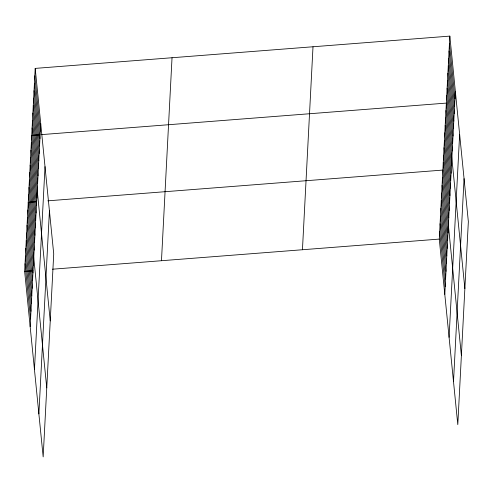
<?xml version="1.0" encoding="UTF-8"?>
<svg xmlns="http://www.w3.org/2000/svg" width="493" height="493" viewBox="0 0 493 493"><rect width="100%" height="100%" fill="white"/><g stroke="black" fill="none" stroke-linecap="round" stroke-linejoin="round"><path stroke-width="0.74" d="M35.206 68.391L53.725 253.913L43.168 456.888L24.65 271.366L35.206 68.391L449.832 36.112L468.35 221.634L457.794 424.609L439.275 239.087L449.832 36.112M30.165 326.637L40.722 123.663M34.455 369.621L45.011 166.646M38.879 413.904L49.429 210.93M161.476 260.711L172.032 57.736M302.449 249.735L313.006 46.761M444.797 294.352L455.347 91.378M449.086 337.335L459.636 134.361M453.505 381.625L464.061 178.651M39.988 134.731L31.718 135.372L50.237 320.9M41.492 134.614L446.35 103.092L464.868 288.615M36.507 201.711L28.237 202.358L46.755 387.88M47.784 200.836L442.868 170.073L461.386 355.595M24.65 271.366L32.92 270.725M52.468 269.203L439.275 239.087M449.443 43.55L454.959 98.822M449.061 50.995L454.577 106.266M448.673 58.439L454.189 113.704M448.285 65.877L453.8 121.149M447.897 73.321L453.412 128.593M447.508 80.766L453.03 136.031M447.126 88.204L452.642 143.475M446.738 95.648L452.254 150.92M445.962 110.537L451.477 165.802M445.573 117.975L451.095 173.246M445.191 125.419L450.707 180.691M444.803 132.863L450.319 188.129M444.415 140.302L449.93 195.573M444.027 147.746L449.542 203.017M443.638 155.19L449.16 210.456M443.256 162.628L448.772 217.9M442.467 177.739L447.983 233.01M442.067 185.411L447.589 240.676M441.673 193.077L447.188 248.349M441.272 200.743L446.787 256.015M440.871 208.416L446.387 263.681M440.477 216.082L445.992 271.347M440.076 223.748L445.592 279.02M439.676 231.414L445.191 286.686M34.818 75.836L40.334 131.101M34.43 83.274L39.945 138.545M34.042 90.718L39.557 145.99M33.653 98.162L39.175 153.428M33.271 105.607L38.787 160.872M32.883 113.045L38.399 168.316M32.495 120.489L38.01 175.761M32.107 127.933L37.622 183.199M31.336 142.816L36.852 198.087M30.948 150.26L36.464 205.526M30.56 157.698L36.075 212.97M30.172 165.143L35.687 220.414M29.783 172.587L35.305 227.852M29.401 180.025L34.917 235.297M29.013 187.469L34.528 242.741M28.625 194.914L34.14 250.179M27.842 210.024L33.358 265.289M27.442 217.69L32.957 272.962M27.041 225.356L32.556 280.628M26.647 233.029L32.162 288.294M26.246 240.695L31.762 295.966M25.846 248.361L31.361 303.633M25.445 256.033L30.967 311.299M25.051 263.7L30.566 318.965"/></g></svg>
